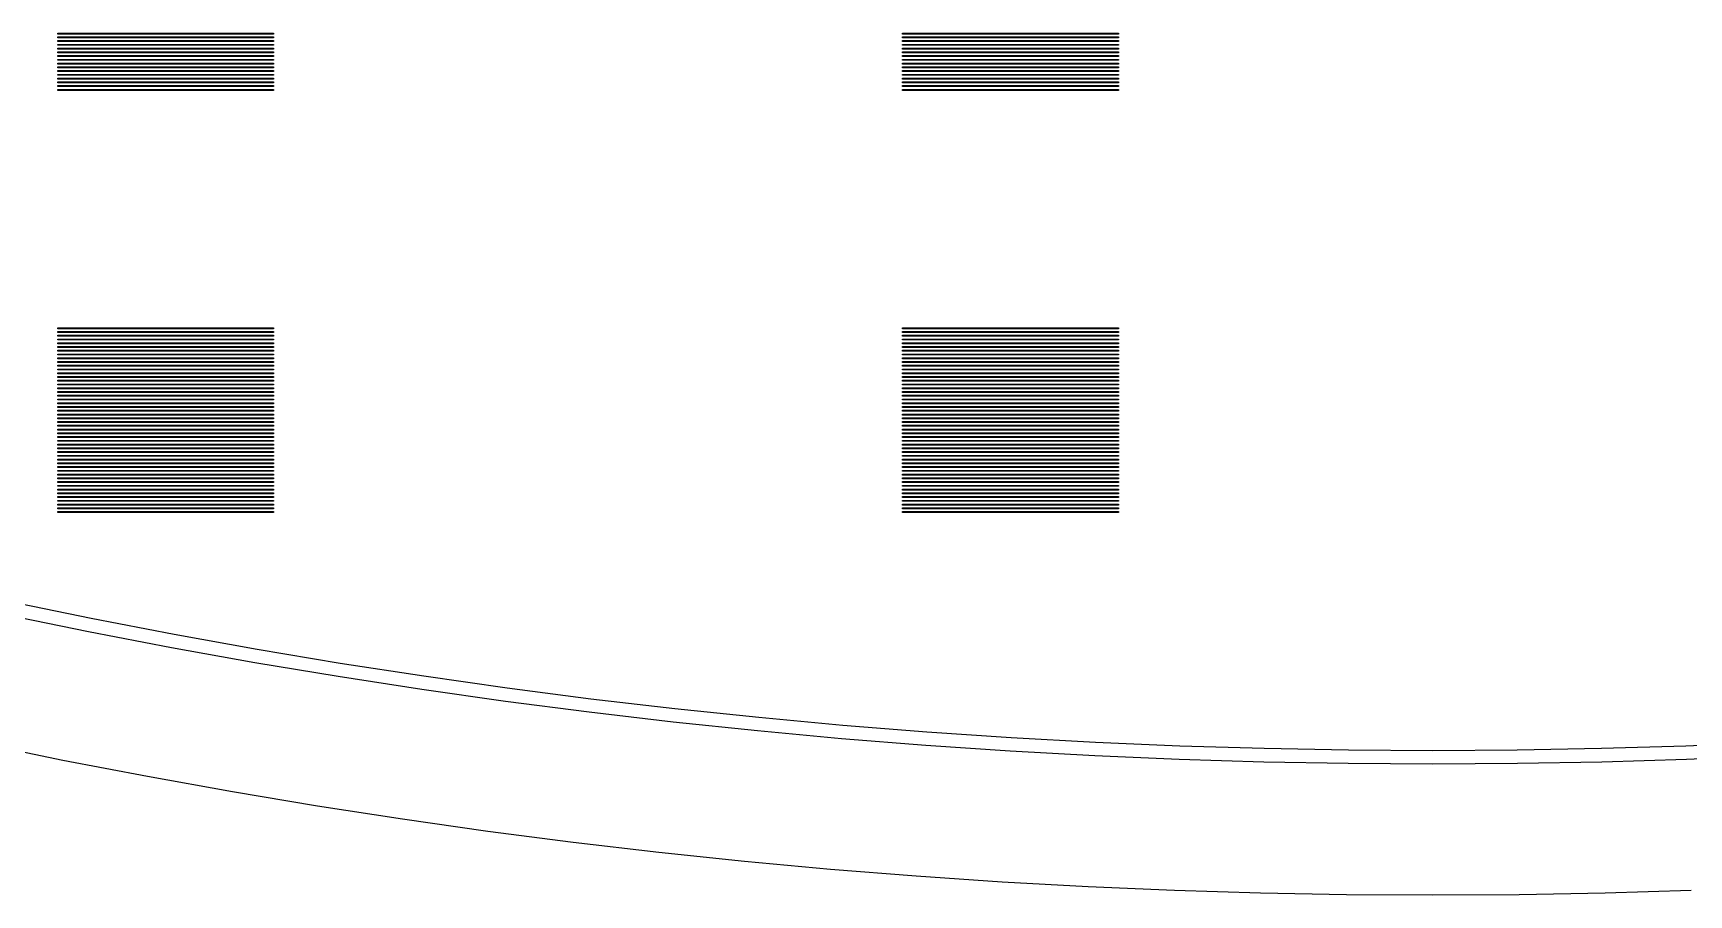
# Model space of a CAD drawing. Extents: x 40 to 187, y -3 to 150.
# Drawn here: x 95.19 to 113.23, y -2.87 to 6.52 of the extents above; entities that cross this region are included whole.
import ezdxf

# ---------------------------------------------------------------- set-up
doc = ezdxf.new("R2010")
doc.units = 0

msp = doc.modelspace()

# ---------------------------------------------------------------- linework, layer by layer
for p, q in [((95.4597, 6.5088), (95.4597, 6.5191)), ((95.4597, 6.5191), (97.8117, 6.5191)), ((97.8117, 6.5088), (95.4597, 6.5088)), ((97.8117, 6.5191), (97.8117, 6.5088)), ((104.663, 6.5088), (104.663, 6.5191)), ((104.663, 6.5191), (107.015, 6.5191)), ((107.015, 6.5088), (104.663, 6.5088)), ((107.015, 6.5191), (107.015, 6.5088)), ((95.4597, 6.468), (95.4597, 6.4782)), ((95.4597, 6.4782), (97.8117, 6.4782)), ((97.8117, 6.468), (95.4597, 6.468)), ((95.4597, 6.427), (95.4597, 6.4373)), ((95.4597, 6.4373), (97.8117, 6.4373)), ((97.8117, 6.427), (95.4597, 6.427)), ((95.4597, 6.3861), (95.4597, 6.3964)), ((95.4597, 6.3964), (97.8117, 6.3964)), ((97.8117, 6.3861), (95.4597, 6.3861)), ((95.4597, 6.3452), (95.4597, 6.3555)), ((95.4597, 6.3555), (97.8117, 6.3555)), ((97.8117, 6.3452), (95.4597, 6.3452)), ((95.4597, 6.3043), (95.4597, 6.3145)), ((95.4597, 6.3145), (97.8117, 6.3145)), ((97.8117, 6.4782), (97.8117, 6.468)), ((97.8117, 6.4373), (97.8117, 6.427)), ((97.8117, 6.3964), (97.8117, 6.3861)), ((97.8117, 6.3555), (97.8117, 6.3452)), ((97.8117, 6.3145), (97.8117, 6.3043)), ((104.663, 6.468), (104.663, 6.4782)), ((104.663, 6.4782), (107.015, 6.4782)), ((107.015, 6.468), (104.663, 6.468)), ((104.663, 6.427), (104.663, 6.4373)), ((104.663, 6.4373), (107.015, 6.4373)), ((107.015, 6.427), (104.663, 6.427)), ((104.663, 6.3861), (104.663, 6.3964)), ((104.663, 6.3964), (107.015, 6.3964)), ((107.015, 6.3861), (104.663, 6.3861)), ((104.663, 6.3452), (104.663, 6.3555)), ((104.663, 6.3555), (107.015, 6.3555)), ((107.015, 6.3452), (104.663, 6.3452)), ((104.663, 6.3043), (104.663, 6.3145)), ((104.663, 6.3145), (107.015, 6.3145)), ((107.015, 6.4782), (107.015, 6.468)), ((107.015, 6.4373), (107.015, 6.427)), ((107.015, 6.3964), (107.015, 6.3861)), ((107.015, 6.3555), (107.015, 6.3452)), ((107.015, 6.3145), (107.015, 6.3043)), ((97.8117, 6.3043), (95.4597, 6.3043)), ((95.4597, 6.2634), (95.4597, 6.2736)), ((95.4597, 6.2736), (97.8117, 6.2736)), ((97.8117, 6.2634), (95.4597, 6.2634)), ((95.4597, 6.2225), (95.4597, 6.2327)), ((95.4597, 6.2327), (97.8117, 6.2327)), ((97.8117, 6.2225), (95.4597, 6.2225)), ((95.4597, 6.1816), (95.4597, 6.1918)), ((95.4597, 6.1918), (97.8117, 6.1918)), ((97.8117, 6.1816), (95.4597, 6.1816)), ((95.4597, 6.1407), (95.4597, 6.1509)), ((95.4597, 6.1509), (97.8117, 6.1509)), ((97.8117, 6.1407), (95.4597, 6.1407)), ((97.8117, 6.2736), (97.8117, 6.2634)), ((97.8117, 6.2327), (97.8117, 6.2225)), ((97.8117, 6.1918), (97.8117, 6.1816)), ((97.8117, 6.1509), (97.8117, 6.1407)), ((107.015, 6.3043), (104.663, 6.3043)), ((104.663, 6.2634), (104.663, 6.2736)), ((104.663, 6.2736), (107.015, 6.2736)), ((107.015, 6.2634), (104.663, 6.2634)), ((104.663, 6.2225), (104.663, 6.2327)), ((104.663, 6.2327), (107.015, 6.2327)), ((107.015, 6.2225), (104.663, 6.2225)), ((104.663, 6.1816), (104.663, 6.1918)), ((104.663, 6.1918), (107.015, 6.1918)), ((107.015, 6.1816), (104.663, 6.1816)), ((104.663, 6.1407), (104.663, 6.1509)), ((104.663, 6.1509), (107.015, 6.1509)), ((107.015, 6.1407), (104.663, 6.1407)), ((107.015, 6.2736), (107.015, 6.2634)), ((107.015, 6.2327), (107.015, 6.2225)), ((107.015, 6.1918), (107.015, 6.1816)), ((107.015, 6.1509), (107.015, 6.1407)), ((95.4597, 6.0998), (95.4597, 6.11)), ((95.4597, 6.11), (97.8117, 6.11)), ((97.8117, 6.0998), (95.4597, 6.0998)), ((95.4597, 6.0589), (95.4597, 6.0691)), ((95.4597, 6.0691), (97.8117, 6.0691)), ((97.8117, 6.0589), (95.4597, 6.0589)), ((95.4597, 6.018), (95.4597, 6.0282)), ((95.4597, 6.0282), (97.8117, 6.0282)), ((97.8117, 6.018), (95.4597, 6.018)), ((95.4597, 5.9771), (95.4597, 5.9873)), ((95.4597, 5.9873), (97.8117, 5.9873)), ((97.8117, 5.9771), (95.4597, 5.9771)), ((97.8117, 6.11), (97.8117, 6.0998)), ((97.8117, 6.0691), (97.8117, 6.0589)), ((97.8117, 6.0282), (97.8117, 6.018)), ((97.8117, 5.9873), (97.8117, 5.9771)), ((104.663, 6.0998), (104.663, 6.11)), ((104.663, 6.11), (107.015, 6.11)), ((107.015, 6.0998), (104.663, 6.0998)), ((104.663, 6.0589), (104.663, 6.0691)), ((104.663, 6.0691), (107.015, 6.0691)), ((107.015, 6.0589), (104.663, 6.0589)), ((104.663, 6.018), (104.663, 6.0282)), ((104.663, 6.0282), (107.015, 6.0282)), ((107.015, 6.018), (104.663, 6.018)), ((104.663, 5.9771), (104.663, 5.9873)), ((104.663, 5.9873), (107.015, 5.9873)), ((107.015, 5.9771), (104.663, 5.9771)), ((107.015, 6.11), (107.015, 6.0998)), ((107.015, 6.0691), (107.015, 6.0589)), ((107.015, 6.0282), (107.015, 6.018)), ((107.015, 5.9873), (107.015, 5.9771)), ((95.4597, 5.9362), (95.4597, 5.9464)), ((95.4597, 5.9464), (97.8117, 5.9464)), ((97.8117, 5.9362), (95.4597, 5.9362)), ((95.4597, 5.8953), (95.4597, 5.9055)), ((95.4597, 5.9055), (97.8117, 5.9055)), ((97.8117, 5.8953), (95.4597, 5.8953)), ((97.8117, 5.9464), (97.8117, 5.9362)), ((97.8117, 5.9055), (97.8117, 5.8953)), ((104.663, 5.9362), (104.663, 5.9464)), ((104.663, 5.9464), (107.015, 5.9464)), ((107.015, 5.9362), (104.663, 5.9362)), ((104.663, 5.8953), (104.663, 5.9055)), ((104.663, 5.9055), (107.015, 5.9055)), ((107.015, 5.8953), (104.663, 5.8953)), ((107.015, 5.9464), (107.015, 5.9362)), ((107.015, 5.9055), (107.015, 5.8953)), ((95.4597, 3.2979), (95.4597, 3.3081)), ((95.4597, 3.3081), (97.8117, 3.3081)), ((97.8117, 3.2979), (95.4597, 3.2979)), ((95.4597, 3.257), (95.4597, 3.2672)), ((95.4597, 3.2672), (97.8117, 3.2672)), ((97.8117, 3.257), (95.4597, 3.257)), ((97.8117, 3.3081), (97.8117, 3.2979)), ((97.8117, 3.2672), (97.8117, 3.257)), ((104.663, 3.2979), (104.663, 3.3081)), ((104.663, 3.3081), (107.015, 3.3081)), ((107.015, 3.2979), (104.663, 3.2979)), ((104.663, 3.257), (104.663, 3.2672)), ((104.663, 3.2672), (107.015, 3.2672)), ((107.015, 3.257), (104.663, 3.257)), ((107.015, 3.3081), (107.015, 3.2979)), ((107.015, 3.2672), (107.015, 3.257)), ((95.4597, 3.2161), (95.4597, 3.2263)), ((95.4597, 3.2263), (97.8117, 3.2263)), ((97.8117, 3.2161), (95.4597, 3.2161)), ((95.4597, 3.1752), (95.4597, 3.1854)), ((95.4597, 3.1854), (97.8117, 3.1854)), ((97.8117, 3.1752), (95.4597, 3.1752)), ((95.4597, 3.1343), (95.4597, 3.1445)), ((95.4597, 3.1445), (97.8117, 3.1445)), ((97.8117, 3.1343), (95.4597, 3.1343)), ((95.4597, 3.0934), (95.4597, 3.1036)), ((95.4597, 3.1036), (97.8117, 3.1036)), ((97.8117, 3.0934), (95.4597, 3.0934)), ((97.8117, 3.2263), (97.8117, 3.2161)), ((97.8117, 3.1854), (97.8117, 3.1752)), ((97.8117, 3.1445), (97.8117, 3.1343)), ((97.8117, 3.1036), (97.8117, 3.0934)), ((104.663, 3.2161), (104.663, 3.2263)), ((104.663, 3.2263), (107.015, 3.2263)), ((107.015, 3.2161), (104.663, 3.2161)), ((104.663, 3.1752), (104.663, 3.1854)), ((104.663, 3.1854), (107.015, 3.1854)), ((107.015, 3.1752), (104.663, 3.1752)), ((104.663, 3.1343), (104.663, 3.1445)), ((104.663, 3.1445), (107.015, 3.1445)), ((107.015, 3.1343), (104.663, 3.1343)), ((104.663, 3.0934), (104.663, 3.1036)), ((104.663, 3.1036), (107.015, 3.1036)), ((107.015, 3.0934), (104.663, 3.0934)), ((107.015, 3.2263), (107.015, 3.2161)), ((107.015, 3.1854), (107.015, 3.1752)), ((107.015, 3.1445), (107.015, 3.1343)), ((107.015, 3.1036), (107.015, 3.0934)), ((95.4597, 3.0524), (95.4597, 3.0627)), ((95.4597, 3.0627), (97.8117, 3.0627)), ((97.8117, 3.0524), (95.4597, 3.0524)), ((95.4597, 3.0115), (95.4597, 3.0218)), ((95.4597, 3.0218), (97.8117, 3.0218)), ((97.8117, 3.0115), (95.4597, 3.0115)), ((95.4597, 2.9706), (95.4597, 2.9809)), ((95.4597, 2.9809), (97.8117, 2.9809)), ((97.8117, 2.9706), (95.4597, 2.9706)), ((95.4597, 2.9297), (95.4597, 2.94)), ((95.4597, 2.94), (97.8117, 2.94)), ((97.8117, 2.9297), (95.4597, 2.9297)), ((95.4597, 2.8888), (95.4597, 2.899)), ((95.4597, 2.899), (97.8117, 2.899)), ((97.8117, 2.8888), (95.4597, 2.8888)), ((97.8117, 3.0627), (97.8117, 3.0524)), ((97.8117, 3.0218), (97.8117, 3.0115)), ((97.8117, 2.9809), (97.8117, 2.9706)), ((97.8117, 2.94), (97.8117, 2.9297)), ((97.8117, 2.899), (97.8117, 2.8888)), ((104.663, 3.0524), (104.663, 3.0627)), ((104.663, 3.0627), (107.015, 3.0627)), ((107.015, 3.0524), (104.663, 3.0524)), ((104.663, 3.0115), (104.663, 3.0218)), ((104.663, 3.0218), (107.015, 3.0218)), ((107.015, 3.0115), (104.663, 3.0115)), ((104.663, 2.9706), (104.663, 2.9809)), ((104.663, 2.9809), (107.015, 2.9809)), ((107.015, 2.9706), (104.663, 2.9706)), ((104.663, 2.9297), (104.663, 2.94)), ((104.663, 2.94), (107.015, 2.94)), ((107.015, 2.9297), (104.663, 2.9297)), ((104.663, 2.8888), (104.663, 2.899)), ((104.663, 2.899), (107.015, 2.899)), ((107.015, 2.8888), (104.663, 2.8888)), ((107.015, 3.0627), (107.015, 3.0524)), ((107.015, 3.0218), (107.015, 3.0115)), ((107.015, 2.9809), (107.015, 2.9706)), ((107.015, 2.94), (107.015, 2.9297)), ((107.015, 2.899), (107.015, 2.8888)), ((95.4597, 2.8479), (95.4597, 2.8582)), ((95.4597, 2.8582), (97.8117, 2.8582)), ((97.8117, 2.8479), (95.4597, 2.8479)), ((95.4597, 2.807), (95.4597, 2.8173)), ((95.4597, 2.8173), (97.8117, 2.8173)), ((97.8117, 2.807), (95.4597, 2.807)), ((95.4597, 2.7661), (95.4597, 2.7763)), ((95.4597, 2.7763), (97.8117, 2.7763)), ((97.8117, 2.7661), (95.4597, 2.7661)), ((95.4597, 2.7252), (95.4597, 2.7354)), ((95.4597, 2.7354), (97.8117, 2.7354)), ((97.8117, 2.7252), (95.4597, 2.7252)), ((97.8117, 2.8582), (97.8117, 2.8479)), ((97.8117, 2.8173), (97.8117, 2.807)), ((97.8117, 2.7763), (97.8117, 2.7661)), ((97.8117, 2.7354), (97.8117, 2.7252)), ((104.663, 2.8479), (104.663, 2.8582)), ((104.663, 2.8582), (107.015, 2.8582)), ((107.015, 2.8479), (104.663, 2.8479)), ((104.663, 2.807), (104.663, 2.8173)), ((104.663, 2.8173), (107.015, 2.8173)), ((107.015, 2.807), (104.663, 2.807)), ((104.663, 2.7661), (104.663, 2.7763)), ((104.663, 2.7763), (107.015, 2.7763)), ((107.015, 2.7661), (104.663, 2.7661)), ((104.663, 2.7252), (104.663, 2.7354)), ((104.663, 2.7354), (107.015, 2.7354)), ((107.015, 2.7252), (104.663, 2.7252)), ((107.015, 2.8582), (107.015, 2.8479)), ((107.015, 2.8173), (107.015, 2.807)), ((107.015, 2.7763), (107.015, 2.7661)), ((107.015, 2.7354), (107.015, 2.7252)), ((95.4597, 2.6843), (95.4597, 2.6945)), ((95.4597, 2.6945), (97.8117, 2.6945)), ((97.8117, 2.6843), (95.4597, 2.6843)), ((95.4597, 2.6434), (95.4597, 2.6536)), ((95.4597, 2.6536), (97.8117, 2.6536)), ((97.8117, 2.6434), (95.4597, 2.6434)), ((95.4597, 2.6025), (95.4597, 2.6127)), ((95.4597, 2.6127), (97.8117, 2.6127)), ((97.8117, 2.6025), (95.4597, 2.6025)), ((95.4597, 2.5616), (95.4597, 2.5718)), ((95.4597, 2.5718), (97.8117, 2.5718)), ((97.8117, 2.5616), (95.4597, 2.5616)), ((95.4597, 2.5207), (95.4597, 2.5309)), ((95.4597, 2.5309), (97.8117, 2.5309)), ((97.8117, 2.6945), (97.8117, 2.6843)), ((97.8117, 2.6536), (97.8117, 2.6434)), ((97.8117, 2.6127), (97.8117, 2.6025)), ((97.8117, 2.5718), (97.8117, 2.5616)), ((97.8117, 2.5309), (97.8117, 2.5207)), ((104.663, 2.6843), (104.663, 2.6945)), ((104.663, 2.6945), (107.015, 2.6945)), ((107.015, 2.6843), (104.663, 2.6843)), ((104.663, 2.6434), (104.663, 2.6536)), ((104.663, 2.6536), (107.015, 2.6536)), ((107.015, 2.6434), (104.663, 2.6434)), ((104.663, 2.6025), (104.663, 2.6127)), ((104.663, 2.6127), (107.015, 2.6127)), ((107.015, 2.6025), (104.663, 2.6025)), ((104.663, 2.5616), (104.663, 2.5718)), ((104.663, 2.5718), (107.015, 2.5718)), ((107.015, 2.5616), (104.663, 2.5616)), ((104.663, 2.5207), (104.663, 2.5309)), ((104.663, 2.5309), (107.015, 2.5309)), ((107.015, 2.6945), (107.015, 2.6843)), ((107.015, 2.6536), (107.015, 2.6434)), ((107.015, 2.6127), (107.015, 2.6025)), ((107.015, 2.5718), (107.015, 2.5616)), ((107.015, 2.5309), (107.015, 2.5207)), ((97.8117, 2.5207), (95.4597, 2.5207)), ((95.4597, 2.4798), (95.4597, 2.49)), ((95.4597, 2.49), (97.8117, 2.49)), ((97.8117, 2.4798), (95.4597, 2.4798)), ((95.4597, 2.4389), (95.4597, 2.4491)), ((95.4597, 2.4491), (97.8117, 2.4491)), ((97.8117, 2.4389), (95.4597, 2.4389)), ((95.4597, 2.398), (95.4597, 2.4082)), ((95.4597, 2.4082), (97.8117, 2.4082)), ((97.8117, 2.398), (95.4597, 2.398)), ((95.4597, 2.3571), (95.4597, 2.3673)), ((95.4597, 2.3673), (97.8117, 2.3673)), ((97.8117, 2.3571), (95.4597, 2.3571)), ((97.8117, 2.49), (97.8117, 2.4798)), ((97.8117, 2.4491), (97.8117, 2.4389)), ((97.8117, 2.4082), (97.8117, 2.398)), ((97.8117, 2.3673), (97.8117, 2.3571)), ((107.015, 2.5207), (104.663, 2.5207)), ((104.663, 2.4798), (104.663, 2.49)), ((104.663, 2.49), (107.015, 2.49)), ((107.015, 2.4798), (104.663, 2.4798)), ((104.663, 2.4389), (104.663, 2.4491)), ((104.663, 2.4491), (107.015, 2.4491)), ((107.015, 2.4389), (104.663, 2.4389)), ((104.663, 2.398), (104.663, 2.4082)), ((104.663, 2.4082), (107.015, 2.4082)), ((107.015, 2.398), (104.663, 2.398)), ((104.663, 2.3571), (104.663, 2.3673)), ((104.663, 2.3673), (107.015, 2.3673)), ((107.015, 2.3571), (104.663, 2.3571)), ((107.015, 2.49), (107.015, 2.4798)), ((107.015, 2.4491), (107.015, 2.4389)), ((107.015, 2.4082), (107.015, 2.398)), ((107.015, 2.3673), (107.015, 2.3571)), ((95.4597, 2.3162), (95.4597, 2.3264)), ((95.4597, 2.3264), (97.8117, 2.3264)), ((97.8117, 2.3162), (95.4597, 2.3162)), ((95.4597, 2.2753), (95.4597, 2.2855)), ((95.4597, 2.2855), (97.8117, 2.2855)), ((97.8117, 2.2753), (95.4597, 2.2753)), ((95.4597, 2.2344), (95.4597, 2.2446)), ((95.4597, 2.2446), (97.8117, 2.2446)), ((97.8117, 2.2344), (95.4597, 2.2344)), ((95.4597, 2.1935), (95.4597, 2.2037)), ((95.4597, 2.2037), (97.8117, 2.2037)), ((97.8117, 2.1935), (95.4597, 2.1935)), ((97.8117, 2.3264), (97.8117, 2.3162)), ((97.8117, 2.2855), (97.8117, 2.2753)), ((97.8117, 2.2446), (97.8117, 2.2344)), ((97.8117, 2.2037), (97.8117, 2.1935)), ((104.663, 2.3162), (104.663, 2.3264)), ((104.663, 2.3264), (107.015, 2.3264)), ((107.015, 2.3162), (104.663, 2.3162)), ((104.663, 2.2753), (104.663, 2.2855)), ((104.663, 2.2855), (107.015, 2.2855)), ((107.015, 2.2753), (104.663, 2.2753)), ((104.663, 2.2344), (104.663, 2.2446)), ((104.663, 2.2446), (107.015, 2.2446)), ((107.015, 2.2344), (104.663, 2.2344)), ((104.663, 2.1935), (104.663, 2.2037)), ((104.663, 2.2037), (107.015, 2.2037)), ((107.015, 2.1935), (104.663, 2.1935)), ((107.015, 2.3264), (107.015, 2.3162)), ((107.015, 2.2855), (107.015, 2.2753)), ((107.015, 2.2446), (107.015, 2.2344)), ((107.015, 2.2037), (107.015, 2.1935)), ((95.4597, 2.1526), (95.4597, 2.1628)), ((95.4597, 2.1628), (97.8117, 2.1628)), ((97.8117, 2.1526), (95.4597, 2.1526)), ((95.4597, 2.1117), (95.4597, 2.1219)), ((95.4597, 2.1219), (97.8117, 2.1219)), ((97.8117, 2.1117), (95.4597, 2.1117)), ((95.4597, 2.0708), (95.4597, 2.081)), ((95.4597, 2.081), (97.8117, 2.081)), ((97.8117, 2.0708), (95.4597, 2.0708)), ((95.4597, 2.0299), (95.4597, 2.0401)), ((95.4597, 2.0401), (97.8117, 2.0401)), ((97.8117, 2.0299), (95.4597, 2.0299)), ((95.4597, 1.9889), (95.4597, 1.9992)), ((95.4597, 1.9992), (97.8117, 1.9992)), ((97.8117, 1.9889), (95.4597, 1.9889)), ((97.8117, 2.1628), (97.8117, 2.1526)), ((97.8117, 2.1219), (97.8117, 2.1117)), ((97.8117, 2.081), (97.8117, 2.0708)), ((97.8117, 2.0401), (97.8117, 2.0299)), ((97.8117, 1.9992), (97.8117, 1.9889)), ((104.663, 2.1526), (104.663, 2.1628)), ((104.663, 2.1628), (107.015, 2.1628)), ((107.015, 2.1526), (104.663, 2.1526)), ((104.663, 2.1117), (104.663, 2.1219)), ((104.663, 2.1219), (107.015, 2.1219)), ((107.015, 2.1117), (104.663, 2.1117)), ((104.663, 2.0708), (104.663, 2.081)), ((104.663, 2.081), (107.015, 2.081)), ((107.015, 2.0708), (104.663, 2.0708)), ((104.663, 2.0299), (104.663, 2.0401)), ((104.663, 2.0401), (107.015, 2.0401)), ((107.015, 2.0299), (104.663, 2.0299)), ((104.663, 1.9889), (104.663, 1.9992)), ((104.663, 1.9992), (107.015, 1.9992)), ((107.015, 1.9889), (104.663, 1.9889)), ((107.015, 2.1628), (107.015, 2.1526)), ((107.015, 2.1219), (107.015, 2.1117)), ((107.015, 2.081), (107.015, 2.0708)), ((107.015, 2.0401), (107.015, 2.0299)), ((107.015, 1.9992), (107.015, 1.9889)), ((95.4597, 1.9481), (95.4597, 1.9583)), ((95.4597, 1.9583), (97.8117, 1.9583)), ((97.8117, 1.9481), (95.4597, 1.9481)), ((95.4597, 1.9071), (95.4597, 1.9174)), ((95.4597, 1.9174), (97.8117, 1.9174)), ((97.8117, 1.9071), (95.4597, 1.9071)), ((95.4597, 1.8663), (95.4597, 1.8765)), ((95.4597, 1.8765), (97.8117, 1.8765)), ((97.8117, 1.8663), (95.4597, 1.8663)), ((95.4597, 1.8253), (95.4597, 1.8356)), ((95.4597, 1.8356), (97.8117, 1.8356)), ((97.8117, 1.8253), (95.4597, 1.8253)), ((97.8117, 1.9583), (97.8117, 1.9481)), ((97.8117, 1.9174), (97.8117, 1.9071)), ((97.8117, 1.8765), (97.8117, 1.8663)), ((97.8117, 1.8356), (97.8117, 1.8253)), ((104.663, 1.9481), (104.663, 1.9583)), ((104.663, 1.9583), (107.015, 1.9583)), ((107.015, 1.9481), (104.663, 1.9481)), ((104.663, 1.9071), (104.663, 1.9174)), ((104.663, 1.9174), (107.015, 1.9174)), ((107.015, 1.9071), (104.663, 1.9071)), ((104.663, 1.8663), (104.663, 1.8765)), ((104.663, 1.8765), (107.015, 1.8765)), ((107.015, 1.8663), (104.663, 1.8663)), ((104.663, 1.8253), (104.663, 1.8356)), ((104.663, 1.8356), (107.015, 1.8356)), ((107.015, 1.8253), (104.663, 1.8253)), ((107.015, 1.9583), (107.015, 1.9481)), ((107.015, 1.9174), (107.015, 1.9071)), ((107.015, 1.8765), (107.015, 1.8663)), ((107.015, 1.8356), (107.015, 1.8253)), ((95.4597, 1.7844), (95.4597, 1.7947)), ((95.4597, 1.7947), (97.8117, 1.7947)), ((97.8117, 1.7844), (95.4597, 1.7844)), ((95.4597, 1.7435), (95.4597, 1.7538)), ((95.4597, 1.7538), (97.8117, 1.7538)), ((97.8117, 1.7435), (95.4597, 1.7435)), ((95.4597, 1.7026), (95.4597, 1.7128)), ((95.4597, 1.7128), (97.8117, 1.7128)), ((97.8117, 1.7026), (95.4597, 1.7026)), ((95.4597, 1.6617), (95.4597, 1.672)), ((95.4597, 1.672), (97.8117, 1.672)), ((97.8117, 1.6617), (95.4597, 1.6617)), ((95.4597, 1.6208), (95.4597, 1.631)), ((95.4597, 1.631), (97.8117, 1.631)), ((97.8117, 1.7947), (97.8117, 1.7844)), ((97.8117, 1.7538), (97.8117, 1.7435)), ((97.8117, 1.7128), (97.8117, 1.7026)), ((97.8117, 1.672), (97.8117, 1.6617)), ((97.8117, 1.631), (97.8117, 1.6208)), ((104.663, 1.7844), (104.663, 1.7947)), ((104.663, 1.7947), (107.015, 1.7947)), ((107.015, 1.7844), (104.663, 1.7844)), ((104.663, 1.7435), (104.663, 1.7538)), ((104.663, 1.7538), (107.015, 1.7538)), ((107.015, 1.7435), (104.663, 1.7435)), ((104.663, 1.7026), (104.663, 1.7128)), ((104.663, 1.7128), (107.015, 1.7128)), ((107.015, 1.7026), (104.663, 1.7026)), ((104.663, 1.6617), (104.663, 1.672)), ((104.663, 1.672), (107.015, 1.672)), ((107.015, 1.6617), (104.663, 1.6617)), ((104.663, 1.6208), (104.663, 1.631)), ((104.663, 1.631), (107.015, 1.631)), ((107.015, 1.7947), (107.015, 1.7844)), ((107.015, 1.7538), (107.015, 1.7435)), ((107.015, 1.7128), (107.015, 1.7026)), ((107.015, 1.672), (107.015, 1.6617)), ((107.015, 1.631), (107.015, 1.6208)), ((97.8117, 1.6208), (95.4597, 1.6208)), ((95.4597, 1.5799), (95.4597, 1.5901)), ((95.4597, 1.5901), (97.8117, 1.5901)), ((97.8117, 1.5799), (95.4597, 1.5799)), ((95.4597, 1.539), (95.4597, 1.5492)), ((95.4597, 1.5492), (97.8117, 1.5492)), ((97.8117, 1.539), (95.4597, 1.539)), ((95.4597, 1.4981), (95.4597, 1.5083)), ((95.4597, 1.5083), (97.8117, 1.5083)), ((97.8117, 1.4981), (95.4597, 1.4981)), ((95.4597, 1.4572), (95.4597, 1.4674)), ((95.4597, 1.4674), (97.8117, 1.4674)), ((97.8117, 1.4572), (95.4597, 1.4572)), ((97.8117, 1.5901), (97.8117, 1.5799)), ((97.8117, 1.5492), (97.8117, 1.539)), ((97.8117, 1.5083), (97.8117, 1.4981)), ((97.8117, 1.4674), (97.8117, 1.4572)), ((107.015, 1.6208), (104.663, 1.6208)), ((104.663, 1.5799), (104.663, 1.5901)), ((104.663, 1.5901), (107.015, 1.5901)), ((107.015, 1.5799), (104.663, 1.5799)), ((104.663, 1.539), (104.663, 1.5492)), ((104.663, 1.5492), (107.015, 1.5492)), ((107.015, 1.539), (104.663, 1.539)), ((104.663, 1.4981), (104.663, 1.5083)), ((104.663, 1.5083), (107.015, 1.5083)), ((107.015, 1.4981), (104.663, 1.4981)), ((104.663, 1.4572), (104.663, 1.4674)), ((104.663, 1.4674), (107.015, 1.4674)), ((107.015, 1.4572), (104.663, 1.4572)), ((107.015, 1.5901), (107.015, 1.5799)), ((107.015, 1.5492), (107.015, 1.539)), ((107.015, 1.5083), (107.015, 1.4981)), ((107.015, 1.4674), (107.015, 1.4572)), ((95.4597, 1.4163), (95.4597, 1.4265)), ((95.4597, 1.4265), (97.8117, 1.4265)), ((97.8117, 1.4163), (95.4597, 1.4163)), ((95.4597, 1.3754), (95.4597, 1.3856)), ((95.4597, 1.3856), (97.8117, 1.3856)), ((97.8117, 1.3754), (95.4597, 1.3754)), ((95.4597, 1.3345), (95.4597, 1.3447)), ((95.4597, 1.3447), (97.8117, 1.3447)), ((97.8117, 1.3345), (95.4597, 1.3345)), ((95.4597, 1.2936), (95.4597, 1.3038)), ((95.4597, 1.3038), (97.8117, 1.3038)), ((97.8117, 1.2936), (95.4597, 1.2936)), ((97.8117, 1.4265), (97.8117, 1.4163)), ((97.8117, 1.3856), (97.8117, 1.3754)), ((97.8117, 1.3447), (97.8117, 1.3345)), ((97.8117, 1.3038), (97.8117, 1.2936)), ((104.663, 1.4163), (104.663, 1.4265)), ((104.663, 1.4265), (107.015, 1.4265)), ((107.015, 1.4163), (104.663, 1.4163)), ((104.663, 1.3754), (104.663, 1.3856)), ((104.663, 1.3856), (107.015, 1.3856)), ((107.015, 1.3754), (104.663, 1.3754)), ((104.663, 1.3345), (104.663, 1.3447)), ((104.663, 1.3447), (107.015, 1.3447)), ((107.015, 1.3345), (104.663, 1.3345)), ((104.663, 1.2936), (104.663, 1.3038)), ((104.663, 1.3038), (107.015, 1.3038)), ((107.015, 1.2936), (104.663, 1.2936)), ((107.015, 1.4265), (107.015, 1.4163)), ((107.015, 1.3856), (107.015, 1.3754)), ((107.015, 1.3447), (107.015, 1.3345)), ((107.015, 1.3038), (107.015, 1.2936)), ((94.923, 0.3268), (95.8237, 0.1419)), ((95.7944, -0.0052), (94.8919, 0.18)), ((95.8237, 0.1419), (96.7265, -0.032)), ((96.6991, -0.1794), (95.7944, -0.0052)), ((97.6058, -0.3425), (96.6991, -0.1794)), ((96.7265, -0.032), (97.6315, -0.1947)), ((98.5145, -0.4944), (97.6058, -0.3425)), ((97.6315, -0.1947), (98.5384, -0.3463)), ((98.5384, -0.3463), (99.447, -0.4868)), ((99.425, -0.6352), (98.5145, -0.4944)), ((99.447, -0.4868), (100.357, -0.6162)), ((100.337, -0.7648), (99.425, -0.6352)), ((100.357, -0.6162), (101.269, -0.7343)), ((101.251, -0.8832), (100.337, -0.7648)), ((102.166, -0.9904), (101.251, -0.8832)), ((101.269, -0.7343), (102.182, -0.8413)), ((102.182, -0.8413), (103.097, -0.937)), ((103.082, -1.0863), (102.166, -0.9904)), ((103.097, -0.937), (104.012, -1.0215)), ((104.012, -1.0215), (104.929, -1.0948)), ((94.5968, -1.2141), (95.5164, -1.4029)), ((104, -1.171), (103.082, -1.0863)), ((104.918, -1.2444), (104, -1.171)), ((105.837, -1.3065), (104.918, -1.2444)), ((104.929, -1.0948), (105.846, -1.1568)), ((105.846, -1.1568), (106.764, -1.2075)), ((106.764, -1.2075), (107.683, -1.247)), ((107.683, -1.247), (108.602, -1.2752)), ((112.28, -1.2752), (113.199, -1.247)), ((113.199, -1.247), (114.117, -1.2075)), ((95.5164, -1.4029), (96.4382, -1.5803)), ((106.757, -1.3574), (105.837, -1.3065)), ((107.678, -1.3969), (106.757, -1.3574)), ((108.598, -1.4252), (107.678, -1.3969)), ((109.52, -1.4421), (108.598, -1.4252)), ((108.602, -1.2752), (109.521, -1.2921)), ((110.441, -1.4478), (109.52, -1.4421)), ((109.521, -1.2921), (110.441, -1.2978)), ((110.441, -1.2978), (111.36, -1.2921)), ((111.362, -1.4421), (110.441, -1.4478)), ((111.36, -1.2921), (112.28, -1.2752)), ((112.283, -1.4252), (111.362, -1.4421)), ((113.204, -1.3969), (112.283, -1.4252)), ((114.125, -1.3574), (113.204, -1.3969)), ((96.4382, -1.5803), (97.3622, -1.7465)), ((97.3622, -1.7465), (98.2882, -1.9013)), ((98.2882, -1.9013), (99.2159, -2.0448)), ((99.2159, -2.0448), (100.145, -2.1768)), ((100.145, -2.1768), (101.076, -2.2975)), ((101.076, -2.2975), (102.009, -2.4067)), ((102.009, -2.4067), (102.942, -2.5044)), ((102.942, -2.5044), (103.877, -2.5907)), ((103.877, -2.5907), (104.813, -2.6655)), ((104.813, -2.6655), (105.75, -2.7288)), ((105.75, -2.7288), (106.687, -2.7806)), ((106.687, -2.7806), (107.625, -2.8209)), ((107.625, -2.8209), (108.563, -2.8497)), ((108.563, -2.8497), (109.502, -2.867)), ((109.502, -2.867), (110.441, -2.8728)), ((110.441, -2.8728), (111.38, -2.867)), ((111.38, -2.867), (112.318, -2.8497)), ((112.318, -2.8497), (113.257, -2.8209))]:
    msp.add_line(p, q)

doc.saveas('drawing.dxf')
